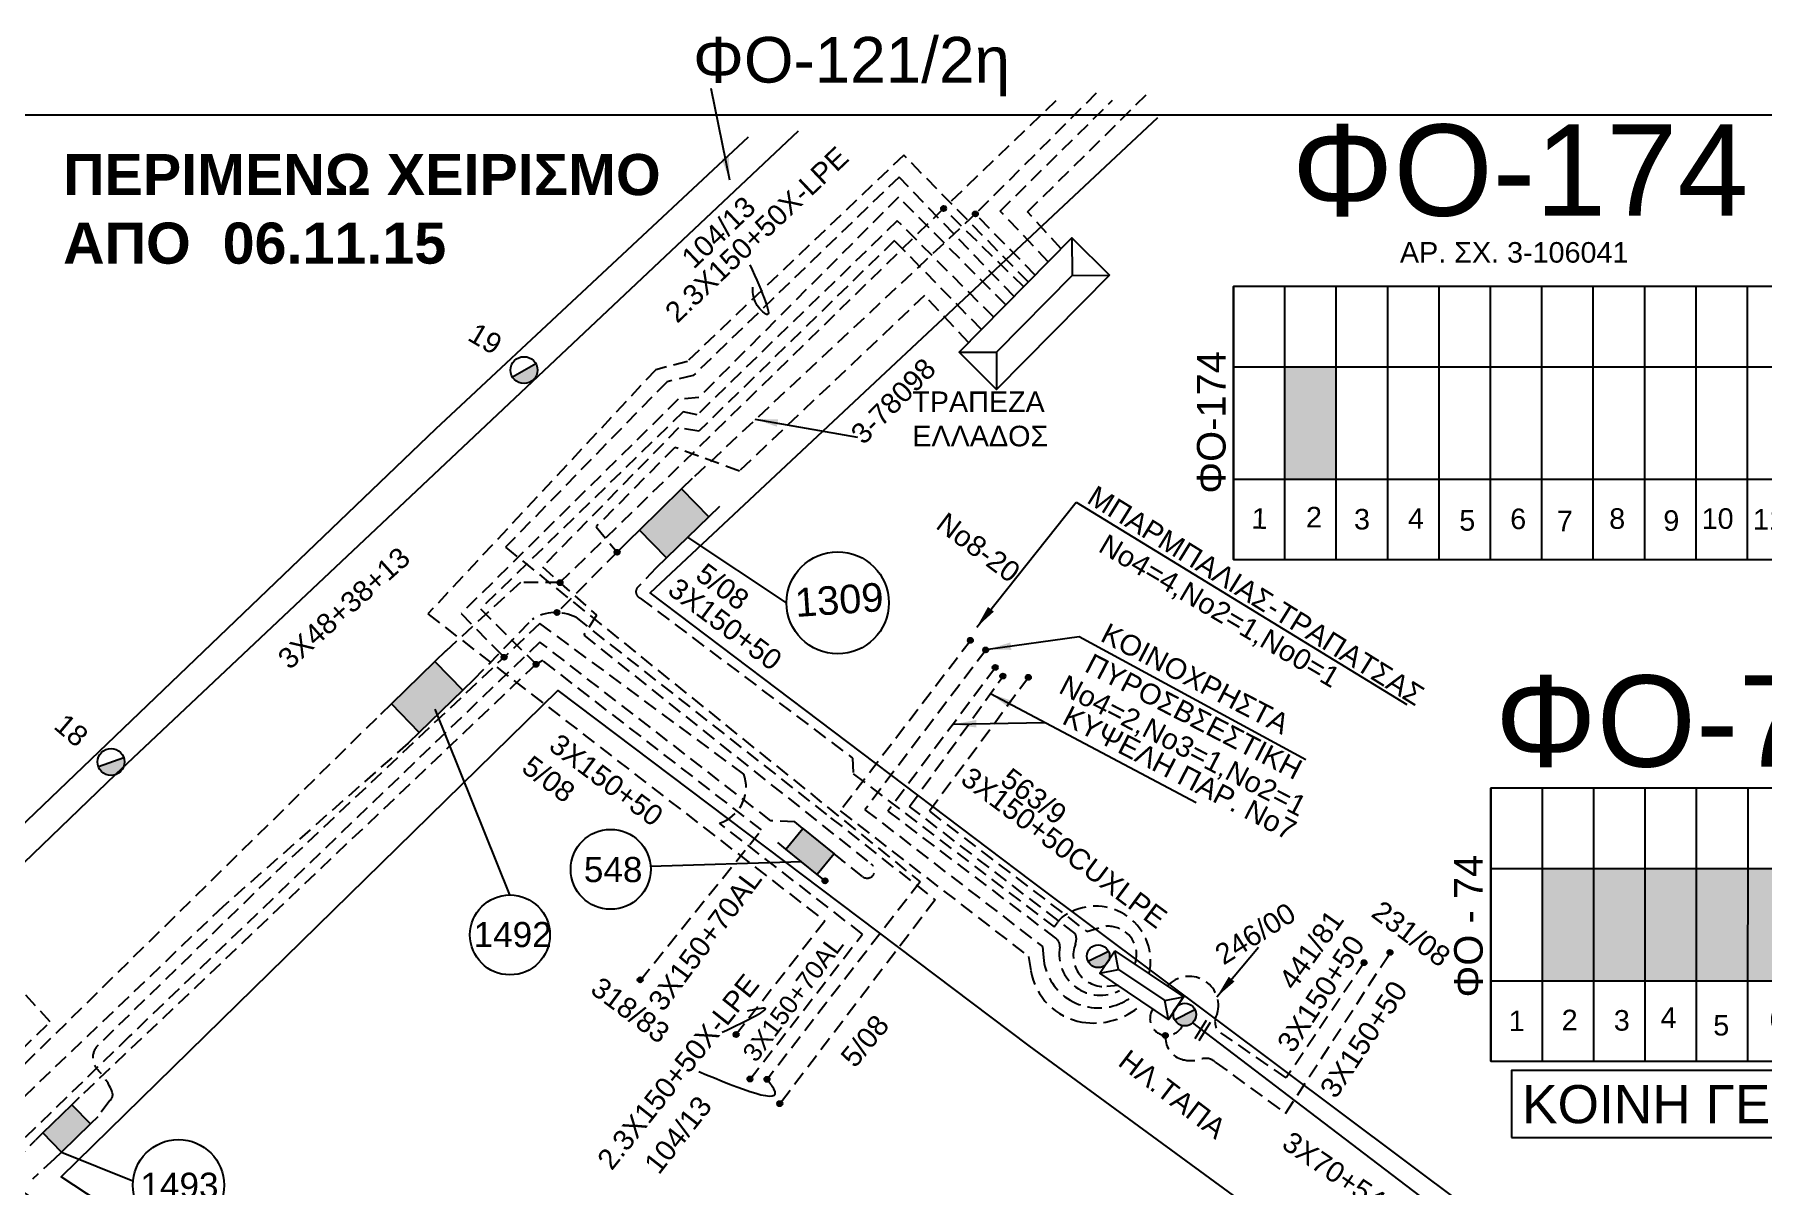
# Model space of a CAD drawing. Header units: millimetres. Extents: x 918 to 3138, y 719 to 1759.
# Drawn here: x 2595.9 to 2747.2, y 1651.5 to 1752.3 of the extents above; entities that cross this region are included whole.
import ezdxf
from ezdxf.enums import TextEntityAlignment as Align

# ---------------------------------------------------------------- set-up
doc = ezdxf.new("R2010")
doc.units = ezdxf.units.MM
doc.header["$LTSCALE"] = 0.5
doc.linetypes.add('DASHED', pattern=[19.05, 12.7, -6.35])
for name, color, linetype in [('Link Box 4 Διευθύνσεων', 7, 'Continuous'), ('Άγνωστα', 7, 'Continuous'), ('Ασφαλειοκιβώτια Χ.Τ 12 αναχωρήσεων', 7, 'Continuous'), ('Ασφαλειοκιβώτια Χ.Τ 9 αναχωρήσεων', 7, 'Continuous'), ('Επιγραφές - Σχήματα', 7, 'Continuous'), ('Καλώδια ΧΤ   3x150+50AL', 7, 'DASHED'), ('Καλώδια ΧΤ   3x150+70AL', 7, 'DASHED'), ('Καλώδια ΧΤ   3x150AL+50XLPE', 7, 'DASHED'), ('Καλώδια ΧΤ   3x48+38+16.5', 7, 'DASHED'), ('Μηχανική τομή', 7, 'Continuous'), ('Στύλος ΦΜ', 7, 'Continuous'), ('Στύλος ΦΜ @ 1', 7, 'Continuous'), ('Συνδέσεις', 7, 'Continuous'), ('Συνεστραμμένα ΧΤ   3x70+54.6+25 AL', 7, 'SYN_LINE'), ('Υποσταθμός εναέριος 2 στύλων', 7, 'Continuous'), ('Υποσταθμός πόλεως', 7, 'Continuous'), ('Υπόβαθρο ΔΕΗ', 7, 'Continuous')]:
    doc.layers.add(name, color=color, linetype=linetype)
doc.styles.add('arial', font='ARIAL.TTF')
doc.styles.get("Standard").update_dxf_attribs({"font": 'ARIAL.TTF'})
doc.linetypes.add('SYN_LINE', pattern='A,0.5,-0.0001,["/\\/\\/\\/",Standard,S=0.1,R=0,X=0,Y=-0.05],-0.25', length=0.7501)
doc.dimstyles.new('ISO-25', dxfattribs={"dimtxt": 2.5, "dimasz": 2.5, "dimexe": 1.25, "dimexo": 0.625, "dimtad": 1, "dimtxsty": 'Standard', "dimcen": 2.5, "dimadec": 0, "dimazin": 0, "dimtfac": 1, "dimtmove": 0, "dimatfit": 3, "dimfxl": 1, "dimarcsym": 0})

# ---------------------------------------------------------------- blocks, each defined once
blk = doc.blocks.new('ΑΣΦΑΛΕΙΟΚΙΒΩΤΙΟ ΥΠΟΣΤΑΘΜΟΥ 9 ΑΝΑΧΩΡΗΣΕΩΝ')
at = {"layer": 'Ασφαλειοκιβώτια Χ.Τ 9 αναχωρήσεων', "ltscale": 40}
for p, q in [((-23.8, 40.36), (24.02, 40.36)), ((-9.72, 40.36), (-9.72, -40.64)), ((9.94, 40.36), (9.94, -40.64)), ((-23.8, 31.36), (24.02, 31.36)), ((-23.8, 22.36), (24.02, 22.36)), ((-23.8, 13.36), (24.02, 13.36)), ((-23.8, 4.36), (24.02, 4.36)), ((-23.8, -4.64), (24.02, -4.64)), ((-23.8, -13.64), (24.02, -13.64)), ((-23.8, -22.64), (24.02, -22.64)), ((-23.8, -31.64), (24.02, -31.64))]:
    blk.add_line(p, q, dxfattribs=at)
at = {"layer": 'Ασφαλειοκιβώτια Χ.Τ 9 αναχωρήσεων'}
blk.add_lwpolyline([(-23.8, -40.64), (24.02, -40.64), (24.02, 40.36), (-23.8, 40.36)], close=True, dxfattribs=at)
for s, p in [('1', (-18.54, 37.25)), ('2', (-18.39, 27.98)), ('3', (-18.45, 18.85)), ('4', (-17.96, 10.67)), ('5', (-19.3, 1.44)), ('6', (-18.25, -8.4)), ('7', (-19.23, -16.79)), ('8', (-18.84, -25.86)), ('9', (-19.09, -34.08))]:
    blk.add_text(s, height=3.6, rotation=270, dxfattribs=at).set_placement(p)
at = {"layer": 'Ασφαλειοκιβώτια Χ.Τ 9 αναχωρήσεων', "ltscale": 40}
for tag, height, p in [('ΟΝΟΜΑ', 5, (-0.16, 44.31)), ('ΚΕΙΜΕΝΟ 1', 2, (17.06, 35.59)), ('ΚΕΙΜΕΝΟ 2', 2, (17.06, 26.88)), ('ΚΕΙΜΕΝΟ 3', 2, (17.06, 17.69)), ('ΚΕΙΜΕΝΟ 4', 2, (17.06, 8.71)), ('ΚΕΙΜΕΝΟ 5', 2, (17.06, -0.13)), ('ΚΕΙΜΕΝΟ 6', 2, (17.06, -9.05)), ('ΚΕΙΜΕΝΟ 7', 2, (17.06, -18.13)), ('ΚΕΙΜΕΝΟ 8', 2, (17.06, -26.85)), ('ΚΕΙΜΕΝΟ 9', 2, (17.06, -35.99)), ('ΣΧ', 2, (-0.1, -42.64))]:
    blk.add_attdef(tag, text='', height=height, dxfattribs=at).set_placement(p, align=Align.MIDDLE_CENTER)
blk = doc.blocks.new('ΑΣΦΑΛΕΙΟΚΙΒΩΤΙΟ ΥΠΟΣΤΑΘΜΟΥ 12 ΑΝΑΧΩΡΗΣΕΩΝ')
at = {"layer": 'Ασφαλειοκιβώτια Χ.Τ 12 αναχωρήσεων', "ltscale": 40}
for p, q in [((-23.91, 54), (23.91, 54)), ((-9.83, 54), (-9.83, -54)), ((9.83, 54), (9.83, -54)), ((-23.91, 45), (23.91, 45)), ((-23.91, 36), (23.91, 36)), ((-23.91, 27), (23.91, 27)), ((-23.91, 18), (23.91, 18)), ((-23.91, 9), (23.91, 9)), ((-23.91, 0), (23.91, 0)), ((-23.91, -9), (23.91, -9)), ((-23.91, -18), (23.91, -18)), ((-23.91, -27), (23.91, -27)), ((-23.91, -36), (23.91, -36)), ((-23.91, -45), (23.91, -45))]:
    blk.add_line(p, q, dxfattribs=at)
at = {"layer": 'Ασφαλειοκιβώτια Χ.Τ 12 αναχωρήσεων'}
blk.add_lwpolyline([(-23.91, -54), (23.91, -54), (23.91, 54), (-23.91, 54)], close=True, dxfattribs=at)
for s, rotation, p in [('1', 268.1711, (-18.47, 50.89)), ('2', 270, (-18.28, 41.31)), ('3', 270, (-18.64, 32.9)), ('4', 270, (-18.51, 23.46)), ('5', 270, (-18.85, 14.47)), ('6', 270, (-18.58, 5.55)), ('7', 270, (-18.96, -2.63)), ('8', 270, (-18.53, -11.78)), ('9', 270, (-18.88, -21.26)), ('10', 270, (-18.53, -27.97)), ('11', 270, (-18.67, -36.95)), ('12', 270, (-18.64, -46.02))]:
    blk.add_text(s, height=3.6, rotation=rotation, dxfattribs=at).set_placement(p)
at = {"layer": 'Ασφαλειοκιβώτια Χ.Τ 12 αναχωρήσεων', "ltscale": 40}
for tag, height, p in [('ΟΝΟΜΑ', 5, (0.11, 57.89)), ('ΚΕΙΜΕΝΟ 1', 2, (17.33, 49.23)), ('ΚΕΙΜΕΝΟ 2', 2, (17.33, 40.53)), ('ΚΕΙΜΕΝΟ 3', 2, (17.33, 31.39)), ('ΚΕΙΜΕΝΟ 4', 2, (17.33, 22.41)), ('ΚΕΙΜΕΝΟ 5', 2, (17.33, 13.57)), ('ΚΕΙΜΕΝΟ 6', 2, (17.33, 4.65)), ('ΚΕΙΜΕΝΟ 7', 2, (17.33, -4.42)), ('ΚΕΙΜΕΝΟ 8', 2, (17.33, -13.15)), ('ΚΕΙΜΕΝΟ 9', 2, (17.33, -22.28)), ('ΚΕΙΜΕΝΟ 10', 2, (17.33, -31.5)), ('ΚΕΙΜΕΝΟ 11', 2, (17.33, -40.57)), ('ΚΕΙΜΕΝΟ 12', 2, (17.33, -49.5)), ('ΣΧ', 2, (0.17, -56.08))]:
    blk.add_attdef(tag, text='', height=height, dxfattribs=at).set_placement(p, align=Align.MIDDLE_CENTER)
blk = doc.blocks.new('ΥΠΑΡΧΩΝ ΤΣΙΜΕΝΤΕΝΙΟΣ ΣΤΥΛΟΣ')
at = {"layer": 'Στύλος ΦΜ'}
blk.add_hatch(color=7, dxfattribs=at).paths.add_polyline_path([(-1.29, -2.28, 0.574793), (2.62, 0, 0.268822), (1.3, 2.27)])
at = {"layer": 'Στύλος ΦΜ', "color": 7}
blk.add_line((-1.29, -2.28), (1.3, 2.27), dxfattribs=at)
blk.add_circle((0, 0), 2.62, dxfattribs=at)
at = {"layer": 'Στύλος ΦΜ', "flags": 4}
for tag, p in [('ΑΡΙΘΜΟΣ', (-4.68, 8.05)), ('ΤΥΠΟΣ', (-4.91, 3.03))]:
    blk.add_attdef(tag, p, '', height=4, dxfattribs=at)
blk = doc.blocks.new('LINK BOX 4 ΑΝΑΧΩΡΗΣΕΩΝ')
at = {"layer": 'Link Box 4 Διευθύνσεων', "ltscale": 40}
blk.add_hatch(color=256, dxfattribs=at).paths.add_polyline_path([(-3.54, 0), (-3.54, -4.67), (3.54, -4.67), (3.54, 0)])
for p, q in [((-3.54, 0), (-5.33, 0)), ((5.33, 0), (3.54, 0)), ((-3.54, -4.67), (-5.33, -4.67)), ((5.33, -4.67), (3.54, -4.67))]:
    blk.add_line(p, q, dxfattribs=at)
blk.add_lwpolyline([(-3.54, -4.67), (-3.54, 0), (3.54, 0), (3.54, -4.67)], close=True, dxfattribs=at)
blk = doc.blocks.new('ΥΠΟΣΤΑΘΜΟΣ ΕΝΑΕΡΙΟΣ ΕΠΙ 2 ΣΤΥΛΩΝ')
at = {"layer": 'Υποσταθμός εναέριος 2 στύλων', "linetype": 'Continuous'}
for points in [[(-11.97, -2.11, 0.574793), (-8.45, -0.07, 0.268822), (-9.64, 1.98)], [(9.68, -2.15, 0.574793), (13.19, -0.1, 0.268822), (12.01, 1.95)]]:
    blk.add_hatch(color=256, dxfattribs=at).paths.add_polyline_path(points)
for p, q in [((-11.97, -2.11), (-9.64, 1.98)), ((9.68, -2.15), (12.01, 1.95))]:
    blk.add_line(p, q, dxfattribs=at)
for centre in [(-10.81, -0.07), (10.84, -0.1)]:
    blk.add_circle(centre, 2.36, dxfattribs=at)
at = {"layer": 'Υποσταθμός πόλεως', "linetype": 'Continuous', "ltscale": 40}
blk.add_lwpolyline([(-8.57, 2.82), (8.57, 2.82), (8.57, -2.82), (-8.57, -2.82)], close=True, dxfattribs=at)
for points in [[(-5.75, 0), (-8.57, 2.82)], [(-8.57, -2.82), (-5.75, 0)], [(-5.75, 0), (5.75, 0)], [(5.75, 0), (8.57, 2.82)], [(8.57, -2.82), (5.75, 0)]]:
    blk.add_lwpolyline(points, dxfattribs=at)
at = {"layer": 'Υποσταθμός εναέριος 2 στύλων', "ltscale": 40, "flags": 1}
for tag, p in [('ΜΕΤΑΣΧΗΜΑΤΙΣΜΟΣ', (14.09, 2.51)), ('ΙΣΧΥΣ', (14.07, -0.28)), ('ΑΡΙΘΜΟΣ', (14.19, -3))]:
    blk.add_attdef(tag, p, '', height=1.8, dxfattribs=at)
blk = doc.blocks.new('ΥΠΟΣΤΑΘΜΟΣ ΠΟΛΕΩΣ')
at = {"layer": 'Υποσταθμός πόλεως', "linetype": 'Continuous', "ltscale": 40}
blk.add_lwpolyline([(-8.57, 2.82), (8.57, 2.82), (8.57, -2.82), (-8.57, -2.82)], close=True, dxfattribs=at)
for points in [[(-5.75, 0), (-8.57, 2.82)], [(5.75, 0), (8.57, 2.82)], [(-8.57, -2.82), (-5.75, 0)], [(-5.75, 0), (5.75, 0)], [(8.57, -2.82), (5.75, 0)]]:
    blk.add_lwpolyline(points, dxfattribs=at)
at = {"layer": 'Υποσταθμός πόλεως', "linetype": 'SYN_LINE', "ltscale": 40, "flags": 1}
for tag, p in [('ΜΕΤΑΣΧΗΜΑΤΙΣΜΟΣ', (10.6, 2.39)), ('ΙΣΧΥΣ', (10.58, -0.41)), ('ΑΡΙΘΜΟΣ', (10.7, -3.13))]:
    blk.add_attdef(tag, p, '', height=1.8, dxfattribs=at)
blk = doc.blocks.new('_ΣΥΝΔΕΣΗ')
at = {"layer": 'Συνδέσεις', "linetype": 'SYN_LINE', "ltscale": 40}
blk.add_hatch(color=256, dxfattribs=at).paths.add_polyline_path([(0.5, -0.01, 1), (-0.5, -0.01, 1)])
at = {"layer": 'Συνδέσεις'}
blk.add_circle((0, -0.01), 0.5, dxfattribs=at)
blk = doc.blocks.new('ΜΗΧΑΝΙΚΗ ΤΟΜΗ')
at = {"layer": 'Μηχανική τομή', "ltscale": 40}
for p, q in [((-1.89, 0.78), (1.89, 0.78)), ((1.89, 0), (-1.89, 0))]:
    blk.add_line(p, q, dxfattribs=at)

msp = doc.modelspace()

# ---------------------------------------------------------------- hatches: boundary and pattern name
at = {"layer": 'Ασφαλειοκιβώτια Χ.Τ 9 αναχωρήσεων', "ltscale": 40}
for color, points in [(151, [(2727.94, 1679.26), (2727.93, 1669.43), (2732.43, 1669.43), (2732.44, 1679.26)]), (173, [(2732.44, 1679.26), (2732.43, 1669.43), (2736.93, 1669.43), (2736.94, 1679.26)]), (2, [(2736.94, 1679.26), (2736.93, 1669.43), (2741.43, 1669.43), (2741.44, 1679.26)]), (1, [(2741.44, 1679.26), (2741.43, 1669.43), (2745.93, 1669.43), (2745.94, 1679.26)]), (85, [(2745.94, 1679.26), (2745.93, 1669.43), (2750.43, 1669.43), (2750.44, 1679.26)])]:
    msp.add_hatch(color=color, dxfattribs=at).paths.add_polyline_path(points)
at = {"layer": 'Επιγραφές - Σχήματα', "ltscale": 20}
h = msp.add_hatch(color=151, dxfattribs=at)
h.dxf.hatch_style = 1
h.paths.add_polyline_path([(2709.9, 1723.18), (2705.4, 1723.18), (2705.4, 1713.35), (2709.9, 1713.35)])

# ---------------------------------------------------------------- linework, layer by layer
at = {"layer": 'Άγνωστα', "color": 7, "linetype": 'DASHED', "ltscale": 0.2}
for points in [[(2688.89, 1747.13), (2678.3, 1736.56), (2653.53, 1713.4)], [(2685.82, 1733.51), (2682.87, 1736.75), (2693.66, 1747.39)], [(2685.36, 1746.48), (2675.51, 1737.03), (2641.94, 1704.29)], [(2684.69, 1732.36), (2680.48, 1736.82), (2690.31, 1746.52)], [(2671.57, 1738.04), (2654.1, 1720.5), (2652.29, 1720.34), (2633.28, 1701.58), (2637.05, 1697.76)], [(2680.97, 1728.6), (2671.57, 1738.04)], [(2682.54, 1730.18), (2675.51, 1737.03)], [(2679.91, 1727.53), (2671.47, 1735.96), (2653.96, 1718.99), (2652.72, 1719.24), (2634.98, 1701.99), (2639.85, 1697.14)], [(2677.71, 1725.3), (2673.85, 1729.42), (2657.64, 1714.06), (2652, 1716.13), (2645.1, 1709.17), (2646.94, 1706.95)], [(2647.96, 1707.98), (2646.94, 1706.95), (2641.68, 1701.66)], [(2668.42, 1678.57), (2666.62, 1679.98)]]:
    msp.add_lwpolyline(points, dxfattribs=at)
at = {"layer": 'Άγνωστα', "linetype": 'DASHED', "ltscale": 0.2}
msp.add_lwpolyline([(2683.55, 1731.21), (2678.3, 1736.56)], dxfattribs=at)
at = {"layer": 'Άγνωστα', "color": 7, "linetype": 'DASHED', "ltscale": 0.2}
msp.add_lwpolyline([(2678.84, 1726.44), (2671.22, 1734.23), (2654.1, 1717.56), (2652.32, 1717.83), (2640.4, 1705.66), (2645.15, 1701.43), (2644.02, 1699.68), (2669.17, 1679.65, -1.081553), (2668.42, 1678.57)], format="xyb", dxfattribs=at)
at = {"layer": 'Άγνωστα', "color": 62, "linetype": 'DASHED', "ltscale": 0.2}
for points in [[(2650.33, 1705.54), (2648.74, 1703.88, 0.525198), (2648.96, 1702.94)], [(2648.96, 1702.94), (2667.56, 1688.93), (2667.61, 1687.56), (2685.2, 1674.15), (2685.46, 1674.51, -0.122656), (2686.38, 1675.3, -0.658051), (2693.52, 1670.05)]]:
    msp.add_lwpolyline(points, format="xyb", dxfattribs=at)
at = {"layer": 'Άγνωστα', "color": 1, "linetype": 'DASHED', "ltscale": 0.2}
msp.add_lwpolyline([(2638.48, 1704.31), (2631.94, 1698.3)], dxfattribs=at)
at = {"layer": 'Άγνωστα', "color": 30, "linetype": 'DASHED', "ltscale": 0.2}
msp.add_lwpolyline([(2634.38, 1695.79), (2639.5, 1701.06, -0.265317), (2643.32, 1701.25)], format="xyb", dxfattribs=at)
at = {"layer": 'Άγνωστα', "color": 173, "linetype": 'DASHED', "ltscale": 0.2}
msp.add_lwpolyline([(2677.9, 1699.23), (2666.48, 1684.3), (2682.95, 1671.57), (2683.16, 1670.31, 0.319349), (2687.63, 1665.82, 0.228185), (2692.81, 1667.31, 8.416722)], format="xyb", dxfattribs=at)
at = {"layer": 'Άγνωστα', "color": 2, "linetype": 'DASHED', "ltscale": 0.2}
msp.add_lwpolyline([(2679.24, 1698.39), (2668.63, 1684.41), (2684.17, 1672.43), (2684.26, 1671.47, 0.226038), (2686.37, 1667.88, 0.235064), (2690.64, 1667.31, 0.085288), (2692.13, 1668.12, 3.18769)], format="xyb", dxfattribs=at)
at = {"layer": 'Άγνωστα', "color": 85, "linetype": 'DASHED', "ltscale": 0.2}
msp.add_lwpolyline([(2680.06, 1696.86), (2670.65, 1684.28), (2685.35, 1673.15, -0.252539), (2685.7, 1672.4, 0.624471), (2690.91, 1668.58)], format="xyb", dxfattribs=at)
at = {"layer": 'Άγνωστα', "color": 1, "linetype": 'DASHED', "ltscale": 0.2}
msp.add_lwpolyline([(2690.81, 1669.01), (2689.82, 1668.93, -0.554601), (2687.06, 1672.64, 0.188694), (2687.06, 1673.55), (2672.55, 1684.68), (2680.73, 1696.11)], format="xyb", dxfattribs=at)
at = {"layer": 'Άγνωστα', "color": 151, "linetype": 'DASHED', "ltscale": 0.2}
msp.add_lwpolyline([(2682.96, 1695.99), (2674.28, 1684.27), (2688.07, 1673.74), (2689.11, 1674.08, -0.18465), (2690.96, 1673.98, -0.396327), (2692.27, 1670.88, 1.343416)], format="xyb", dxfattribs=at)
at = {"layer": 'Άγνωστα', "color": 6, "linetype": 'DASHED', "ltscale": 0.2}
msp.add_lwpolyline([(2694.95, 1664.65, 0.348526), (2696.27, 1662.59, 0.161831), (2698.07, 1662.58, -0.264208), (2699.31, 1662.32), (2705.45, 1657.82), (2714.63, 1671.91)], format="xyb", dxfattribs=at)
at = {"layer": 'Άγνωστα', "color": 27, "linetype": 'DASHED', "ltscale": 0.2}
msp.add_lwpolyline([(2712.35, 1671.02), (2705.51, 1660.94), (2699.8, 1664.87, -0.402948), (2699.47, 1666.53, 0.800321), (2695.12, 1668.97)], format="xyb", dxfattribs=at)
at = {"layer": 'Άγνωστα', "color": 133, "linetype": 'DASHED', "ltscale": 0.2}
msp.add_lwpolyline([(2597.66, 1653.82), (2595.76, 1652.05)], dxfattribs=at)
at = {"layer": 'Άγνωστα', "color": 6, "linetype": 'DASHED', "ltscale": 0.2}
msp.add_arc((2695.07, 1666.12), 1.48, 145.6274, 335.2113, dxfattribs=at)
at = {"layer": 'Επιγραφές - Σχήματα', "ltscale": 0.2}
for p, q in [((2687.13, 1711.34), (2716.07, 1693.62)), ((2653.12, 1708.25), (2661.75, 1702.52)), ((2687.4, 1699.56), (2707.23, 1688.81)), ((2630.97, 1693.22), (2637.51, 1676.95)), ((2663.08, 1679.85), (2649.87, 1679.45)), ((2598.3, 1654.44), (2604.56, 1651.91))]:
    msp.add_line(p, q, dxfattribs=at)
at = {"layer": 'Επιγραφές - Σχήματα', "color": 1, "linetype": 'DASHED', "ltscale": 0.2}
msp.add_line((2641.94, 1704.29), (2638.48, 1704.31), dxfattribs=at)
at = {"layer": 'Επιγραφές - Σχήματα'}
msp.add_lwpolyline([(936.87, 1745.25), (2965.33, 1745.25), (2965.33, 743.52), (936.87, 743.52)], close=True, dxfattribs=at)
at = {"layer": 'Επιγραφές - Σχήματα', "color": 190}
msp.add_lwpolyline([(2725.25, 1655.7), (2759.12, 1655.7), (2759.12, 1661.59), (2725.25, 1661.59)], close=True, dxfattribs=at)
at = {"layer": 'Επιγραφές - Σχήματα'}
for centre, radius in [((2666.25, 1702.52), 4.47), ((2646.38, 1679.19), 3.5), ((2637.56, 1673.45), 3.5), ((2608.54, 1651.53), 4)]:
    msp.add_circle(centre, radius, dxfattribs=at)
at = {"layer": 'Επιγραφές - Σχήματα', "color": 7, "ltscale": 20}
for points in [[(2658.57, 1732.12), (2659.9, 1727.82), (2659.02, 1728.89), (2658.82, 1730.15)], [(2656.15, 1664.92), (2659.8, 1667.03), (2658.33, 1666.77)], [(2654.08, 1661.49), (2660.66, 1659.96), (2660.05, 1660.81)]]:
    msp.add_spline(points, degree=3, dxfattribs=at)
at = {"layer": 'Καλώδια ΧΤ   3x150+50AL', "color": 30, "linetype": 'DASHED', "ltscale": 0.2}
msp.add_lwpolyline([(2643.32, 1701.25), (2665.63, 1683.71), (2674.77, 1676.52), (2661.19, 1658.66)], dxfattribs=at)
at = {"layer": 'Καλώδια ΧΤ   3x150+70AL', "color": 133, "linetype": 'DASHED', "ltscale": 0.2}
msp.add_lwpolyline([(2658.58, 1660.82), (2668.42, 1673.52), (2655.89, 1683.22), (2656.23, 1683.36, 0.398427), (2658.03, 1687.53), (2640.18, 1700.71), (2616.5, 1678.39), (2601.5, 1663.79, 0.418107), (2601.48, 1661.63, -0.107781), (2602.75, 1659.66, -0.338802), (2602.52, 1658.94), (2601.48, 1657.53)], format="xyb", dxfattribs=at)
at = {"layer": 'Καλώδια ΧΤ   3x150+70AL', "color": 85, "linetype": 'DASHED', "ltscale": 0.2}
msp.add_lwpolyline([(2662.49, 1683.34), (2660.4, 1683.44), (2640.18, 1699.09), (2604.23, 1664.54), (2591.54, 1652.24), (2648.6, 1614.83), (2648.98, 1614.6), (2653.34, 1620.82)], dxfattribs=at)
at = {"layer": 'Καλώδια ΧΤ   3x150+70AL', "color": 2, "linetype": 'DASHED', "ltscale": 0.2}
for points in [[(2648.98, 1669.5), (2659.58, 1682.64), (2640.44, 1697.46), (2639.85, 1697.14), (2599.85, 1659.2)], [(2652.45, 1621.39), (2648.62, 1616.04), (2592.92, 1652.27), (2596.03, 1655.49)]]:
    msp.add_lwpolyline(points, dxfattribs=at)
at = {"layer": 'Καλώδια ΧΤ   3x150+70AL', "color": 1, "linetype": 'DASHED', "ltscale": 0.2}
msp.add_lwpolyline([(2655.92, 1619.16), (2650.16, 1610.96), (2585.59, 1652.83), (2626.21, 1692.73)], dxfattribs=at)
at = {"layer": 'Καλώδια ΧΤ   3x150+70AL', "color": 30, "linetype": 'DASHED', "ltscale": 0.2}
msp.add_lwpolyline([(2628.65, 1690.22), (2612.45, 1675.93), (2588.23, 1652.78), (2649.31, 1612.98), (2654.43, 1620.12)], dxfattribs=at)
at = {"layer": 'Καλώδια ΧΤ   3x150+70AL', "color": 173, "linetype": 'DASHED', "ltscale": 0.2}
msp.add_lwpolyline([(2657.66, 1618.05), (2650.83, 1609.06), (2583.84, 1652.74), (2597.32, 1665.85), (2590.38, 1673.38), (2585.77, 1668.95)], dxfattribs=at)
at = {"layer": 'Καλώδια ΧΤ   3x150AL+50XLPE', "color": 151, "ltscale": 0.2}
for points in [[(2682.94, 1730.6), (2672.04, 1741.71), (2653.1, 1723.66), (2650.33, 1722.93), (2630.38, 1701.55), (2665.13, 1674.66), (2665.13, 1674.66), (2657.36, 1664.72)], [(2681.7, 1729.34), (2671.62, 1739.79), (2653.6, 1722.41), (2651.31, 1721.88), (2637.17, 1707.38), (2673.47, 1678.09), (2660.07, 1660.79), (2660.07, 1660.79)]]:
    msp.add_lwpolyline(points, dxfattribs=at)
at = {"layer": 'Καλώδια ΧΤ   3x48+38+16.5', "color": 151, "ltscale": 40}
msp.add_lwpolyline([(2662.78, 1743.81), (2603.04, 1687.48), (2576.24, 1661.74)], dxfattribs=at)
at = {"layer": 'Συνεστραμμένα ΧΤ   3x70+54.6+25 AL', "color": 6, "ltscale": 20}
msp.add_lwpolyline([(2697.32, 1665.75), (2734.12, 1637.71)], dxfattribs=at)
at = {"layer": 'Υπόβαθρο ΔΕΗ'}
for points in [[(2681.85, 1487.72), (2688.58, 1524.98), (2689.15, 1526.85), (2690.97, 1538.04), (2716.85, 1599.97), (2743.09, 1633.33), (2683.2, 1678.19), (2649.84, 1703.4), (2694.27, 1745.02)], [(2461.46, 1743.56), (2574.94, 1663.98), (2631.07, 1717.75), (2658.45, 1743.32)], [(2698.98, 1585.38), (2665.62, 1607.26), (2624.46, 1635.05), (2598.26, 1652.28), (2641.74, 1694.84), (2682.97, 1663.73), (2709.6, 1644.25), (2726.81, 1630.91), (2713.35, 1614.22), (2707.68, 1606.74), (2698.98, 1585.38)]]:
    msp.add_lwpolyline(points, dxfattribs=at)

# ---------------------------------------------------------------- block references
at = {"layer": 'Link Box 4 Διευθύνσεων'}
for p, xscale, yscale, zscale, rotation in [((2650.74, 1710.69), 0.7288262624528367, 0.7288262624528367, 0.7288262624528367, 44.20680802821191), ((2629.08, 1695.52), 0.7496209261066968, 0.7496209261066968, 0.7496209261066968, 44.20680802820208), ((2664.56, 1681.66), 0.5, 0.5, 0.5, 320.9244028137541), ((2597.94, 1657.35), 0.5, 0.5, 0.5, 44.20680802820551)]:
    msp.add_blockref('LINK BOX 4 ΑΝΑΧΩΡΗΣΕΩΝ', p, dxfattribs=dict(at, xscale=xscale, yscale=yscale, zscale=zscale, rotation=rotation))
at = {"layer": 'Ασφαλειοκιβώτια Χ.Τ 12 αναχωρήσεων', "xscale": 0.5, "yscale": 0.5, "zscale": 0.5, "rotation": 90}
msp.add_blockref('ΑΣΦΑΛΕΙΟΚΙΒΩΤΙΟ ΥΠΟΣΤΑΘΜΟΥ 12 ΑΝΑΧΩΡΗΣΕΩΝ', (2727.9, 1718.26), dxfattribs=at).add_auto_attribs({'ΟΝΟΜΑ': 'ΦΟ-174'})
at = {"layer": 'Ασφαλειοκιβώτια Χ.Τ 9 αναχωρήσεων', "color": 6, "ltscale": 40, "xscale": 0.4999999999999994, "yscale": 0.4999999999999994, "zscale": 0.4999999999999994, "rotation": 89.99252312728778}
msp.add_blockref('ΑΣΦΑΛΕΙΟΚΙΒΩΤΙΟ ΥΠΟΣΤΑΘΜΟΥ 9 ΑΝΑΧΩΡΗΣΕΩΝ', (2743.62, 1674.29), dxfattribs=at).add_auto_attribs({'ΟΝΟΜΑ': 'ΦΟ - 74'})
at = {"layer": 'Μηχανική τομή', "xscale": 0.500000000000199, "yscale": 0.500000000000199, "zscale": 0.500000000000199, "rotation": 238.0289463807884}
msp.add_blockref('ΜΗΧΑΝΙΚΗ ΤΟΜΗ', (2698.04, 1665.19), dxfattribs=at)
at = {"layer": 'Στύλος ΦΜ @ 1', "ltscale": 40}
ref = msp.add_blockref('ΥΠΑΡΧΩΝ ΤΣΙΜΕΝΤΕΝΙΟΣ ΣΤΥΛΟΣ', (2638.79, 1722.89), dxfattribs=dict(at, xscale=0.4499999999998181, yscale=0.4499999999998181, zscale=0.4499999999998181, rotation=329.4999534400037))
ref.add_attrib('ΤΥΠΟΣ', '19', (2633.74, 1725.58), dxfattribs={"layer": 'Στύλος ΦΜ', "height": 1.8, "rotation": 329.5, "flags": 4})
ref = msp.add_blockref('ΥΠΑΡΧΩΝ ΤΣΙΜΕΝΤΕΝΙΟΣ ΣΤΥΛΟΣ', (2602.64, 1688.59), dxfattribs=dict(at, xscale=0.449999999999818, yscale=0.449999999999818, zscale=0.449999999999818, rotation=319.594507367547))
ref.add_attrib('ΤΥΠΟΣ', '18', (2597.52, 1691.59), dxfattribs={"layer": 'Στύλος ΦΜ', "height": 1.8, "rotation": 319.5945, "flags": 4})
at = {"layer": 'Συνδέσεις', "xscale": 0.4500000000002728, "yscale": 0.4500000000002728, "zscale": 0.4500000000002728}
for p in [(2675.52, 1737.04), (2678.3, 1736.57), (2646.94, 1706.95), (2641.94, 1704.29), (2641.67, 1701.68), (2677.87, 1699.24), (2637.05, 1697.76), (2639.85, 1697.14), (2679.21, 1698.4), (2680.04, 1696.87), (2680.71, 1696.11), (2682.94, 1696), (2665.14, 1678.19), (2714.6, 1671.92), (2712.33, 1671.02), (2648.96, 1669.52), (2657.36, 1664.73), (2694.93, 1664.65), (2658.57, 1660.84), (2660.06, 1660.81), (2661.18, 1658.68)]:
    msp.add_blockref('_ΣΥΝΔΕΣΗ', p, dxfattribs=at)
at = {"layer": 'Υποσταθμός εναέριος 2 στύλων', "xscale": 0.4222412523898062, "yscale": 0.4222412523898062, "zscale": 0.4222412523898062, "rotation": 326.1002613602097}
msp.add_blockref('ΥΠΟΣΤΑΘΜΟΣ ΕΝΑΕΡΙΟΣ ΕΠΙ 2 ΣΤΥΛΩΝ', (2692.86, 1669.06), dxfattribs=at)
at = {"layer": 'Υποσταθμός πόλεως', "xscale": 0.8204384890760501, "yscale": 0.8204384890760501, "zscale": 0.8204384890760501, "rotation": 225.3540913422423}
msp.add_blockref('ΥΠΟΣΤΑΘΜΟΣ ΠΟΛΕΩΣ', (2683.46, 1727.83), dxfattribs=at)

# ---------------------------------------------------------------- texts
at = {"color": 1, "ltscale": 30, "insert": (2598.44, 1741.81), "char_height": 3.6, "width": 121.2945, "attachment_point": 1}
msp.add_mtext('{\\fArial|b1|i0|c161|p34;ΠΕΡΙΜΕΝΩ ΧΕΙΡΙΣΜΟ\\PΑΠΟ  06.11.15}', dxfattribs=at)
at = {"layer": 'Άγνωστα', "ltscale": 40, "char_height": 1.8, "width": 17.1868, "attachment_point": 1, "style": 'arial'}
for s, insert, rotation in [('3X48+38+13', (2617.06, 1697.93), 41.9012), ('3X150+50', (2652.32, 1704.83), 323.251), ('3X150+50CUXLPE', (2677.97, 1688.27), 323.251), ('246/00', (2699.07, 1672.28), 32.1916), ('3X150+50', (2704.6, 1664), 56.4582), ('3X150+50', (2708.35, 1660.01), 56.4582)]:
    msp.add_mtext(s, dxfattribs=dict(at, insert=insert, rotation=rotation))
at = {"layer": 'Επιγραφές - Σχήματα', "insert": (2653.58, 1752.06), "char_height": 4, "width": 15.1545, "attachment_point": 1}
msp.add_mtext('ΦΟ-121/2η', dxfattribs=at)
at = {"layer": 'Επιγραφές - Σχήματα', "ltscale": 40, "attachment_point": 1, "style": 'arial'}
for s, insert, char_height, width in [('ΦO-174', (2705.99, 1744.4), 8, 17.8089), ('ΦO-74', (2723.78, 1696.17), 8, 17.8089), ('548', (2644.03, 1680.27), 2.2, 4.5083), ('1492', (2634.38, 1674.58), 2.2, 5.6203), ('1493', (2605.21, 1652.63), 2.2, 5.6203)]:
    msp.add_mtext(s, dxfattribs=dict(at, insert=insert, char_height=char_height, width=width))
at = {"layer": 'Επιγραφές - Σχήματα', "color": 7, "ltscale": 20, "char_height": 1.8, "attachment_point": 1}
for insert, rotation in [((2652.4, 1732.97), 43.4958), ((2649.18, 1653.49), 51.8085)]:
    msp.add_mtext_dynamic_manual_height_columns('104/13', width=9.3881, gutter_width=12.5, heights=[0], dxfattribs=dict(at, insert=insert, rotation=rotation))
at = {"layer": 'Επιγραφές - Σχήματα', "ltscale": 0.2, "insert": (2715.47, 1734.1), "char_height": 1.8, "width": 28.2067, "attachment_point": 1}
msp.add_mtext('ΑΡ. ΣΧ. 3-106041', dxfattribs=at)
at = {"layer": 'Επιγραφές - Σχήματα', "ltscale": 40, "attachment_point": 1, "style": 'arial'}
for s, insert, char_height, width, rotation in [('3-78098', (2667.23, 1717.54), 1.8, 17.1868, 45.3889), ('ΜΠΑΡΜΠΑΛΙΑΣ-ΤΡΑΠΑΤΣΑΣ', (2688.9, 1712.88), 1.8, 23.7908, 328.1833), ('Νο8-20', (2675.81, 1710.56), 1.8, 17.1868, 323.251), ('5/08', (2654.76, 1706.13), 1.8, 17.1868, 323.251), ('1309', (2662.42, 1703.77), 2.5, 17.1868, 3.9372), ('ΚΟΙΝΟΧΡΗΣΤΑ \\PΠΥΡΟΣΒΣΕΣΤΙΚΗ', (2689.96, 1700.83), 1.8, 23.7908, 332.6368), ('ΚΥΨΕΛΗ ΠΑΡ. Νο7', (2686.61, 1693.6), 1.8, 23.7908, 332.6368), ('5/08', (2639.53, 1689.28), 1.8, 17.1868, 323.251), ('563/9', (2681.45, 1688.19), 1.8, 17.1868, 323.251), ('231/08', (2713.92, 1676.58), 1.8, 17.1868, 323.251), ('441/81', (2704.75, 1669.54), 1.8, 17.1868, 54.6986), ('318/83', (2645.56, 1669.89), 1.8, 17.1868, 323.251), ('5/08', (2666.37, 1662.86), 1.8, 17.1868, 50.4569), ('ΗΛ.ΤΑΠΑ', (2691.77, 1663.53), 1.8, 17.1868, 322.6328)]:
    msp.add_mtext(s, dxfattribs=dict(at, insert=insert, char_height=char_height, width=width, rotation=rotation))
at = {"layer": 'Επιγραφές - Σχήματα', "color": 1, "ltscale": 0.2, "insert": (2672.78, 1721.02), "char_height": 1.8, "width": 8.2038, "attachment_point": 1}
msp.add_mtext('ΤΡΑΠΕΖΑ ΕΛΛΑΔΟΣ', dxfattribs=at)
at = {"layer": 'Επιγραφές - Σχήματα', "color": 5, "ltscale": 40, "char_height": 1.8, "width": 23.7908, "attachment_point": 1, "style": 'arial'}
for s, insert, rotation in [('Νο4=4,Νο2=1,Νο0=1', (2689.87, 1708.63), 329.5768), ('Νο4=2,Νο3=1,Νο2=1', (2686.32, 1696.3), 332.6368)]:
    msp.add_mtext(s, dxfattribs=dict(at, insert=insert, rotation=rotation))
at = {"layer": 'Επιγραφές - Σχήματα', "color": 190, "insert": (2726.16, 1660.3), "char_height": 3.3377, "width": 33.5024, "attachment_point": 1}
msp.add_mtext('KOINH ΓΕΙΩΣΗ', dxfattribs=at)
at = {"layer": 'Καλώδια ΧΤ   3x150+50AL', "ltscale": 40, "insert": (2641.92, 1691.19), "char_height": 1.8, "width": 17.1868, "attachment_point": 1, "rotation": 323.251, "style": 'arial'}
msp.add_mtext('3X150+50', dxfattribs=at)
at = {"layer": 'Καλώδια ΧΤ   3x150+70AL', "ltscale": 40, "width": 17.1868, "attachment_point": 1, "rotation": 53.251, "style": 'arial'}
for insert, char_height in [((2649.53, 1667.71), 1.8), ((2657.81, 1663.16), 1.6)]:
    msp.add_mtext('3X150+70AL', dxfattribs=dict(at, insert=insert, char_height=char_height))
at = {"layer": 'Καλώδια ΧΤ   3x150AL+50XLPE', "color": 7, "ltscale": 20, "char_height": 1.8, "attachment_point": 1}
for s, width, insert, rotation in [('2.3X150+50X-LPE', 28.5731, (2650.96, 1728.23), 43.4958), ('2.3Χ150+50X-LPE', 19.953, (2645.06, 1653.87), 51.4316)]:
    msp.add_mtext_dynamic_manual_height_columns(s, width=width, gutter_width=12.5, heights=[0], dxfattribs=dict(at, insert=insert, rotation=rotation))
at = {"layer": 'Συνεστραμμένα ΧΤ   3x70+54.6+25 AL', "ltscale": 40, "insert": (2706.02, 1656.36), "char_height": 1.8, "width": 17.1868, "attachment_point": 1, "rotation": 325.7894, "style": 'arial'}
msp.add_mtext('3X70+54.6+25', dxfattribs=at)

# ---------------------------------------------------------------- leaders
at = {"layer": 'Επιγραφές - Σχήματα', "ltscale": 40}
for points in [[(2656.8, 1739.51), (2655.17, 1747.56)], [(2659.01, 1718.61), (2667.97, 1717.02)], [(2678.42, 1700.39), (2687.13, 1711.34)], [(2679.43, 1698.45), (2687.4, 1699.56)], [(2679.63, 1694.57), (2697.63, 1685.03)], [(2676.38, 1691.89), (2684.38, 1692.05)], [(2699.45, 1668.04), (2703.09, 1672.38)]]:
    msp.add_leader(points, dimstyle='ISO-25', override={"dimasz": 2, "dimtad": 0}, dxfattribs=at)

doc.saveas('drawing.dxf')
